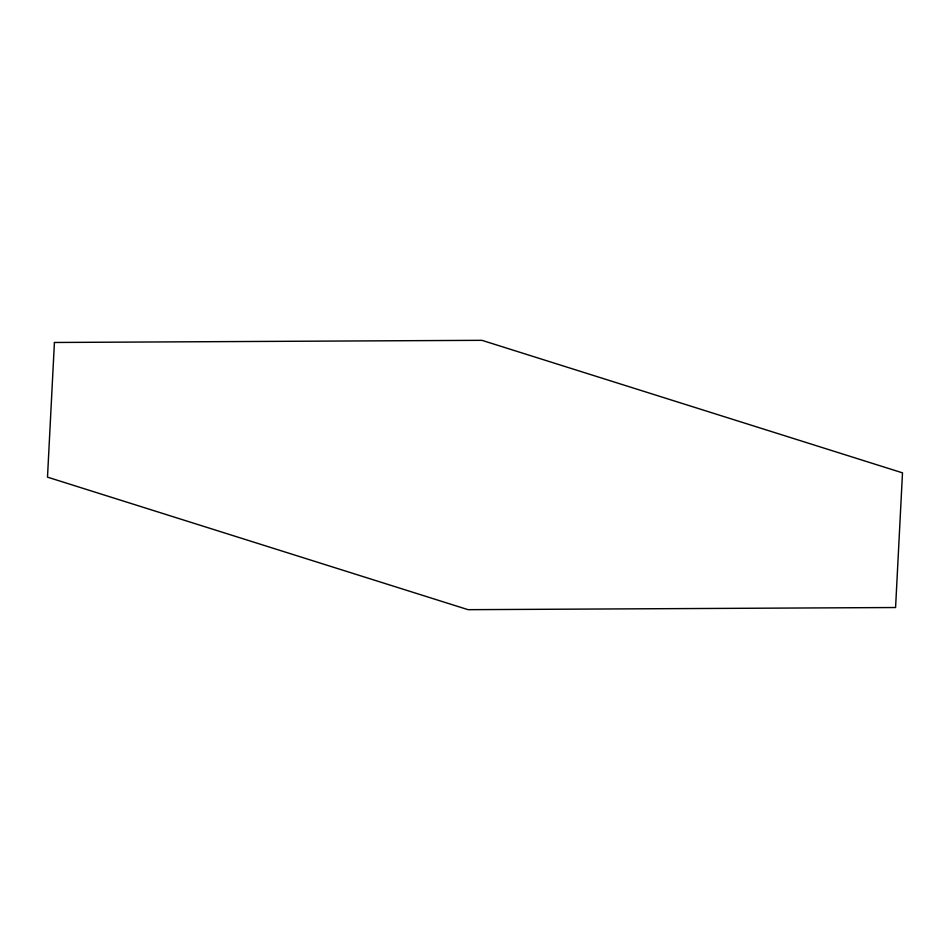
<?xml version="1.0" encoding="UTF-8"?>
<svg xmlns="http://www.w3.org/2000/svg" width="950" height="950" viewBox="0 0 950 950"><rect width="100%" height="100%" fill="white"/><g stroke="black" fill="none" stroke-linecap="round" stroke-linejoin="round"><path stroke-width="1.43" d="M54.423 342.475L47.5 477.149L468.077 609.674L895.577 607.525L902.5 472.851L481.923 340.326L54.423 342.475"/></g></svg>
